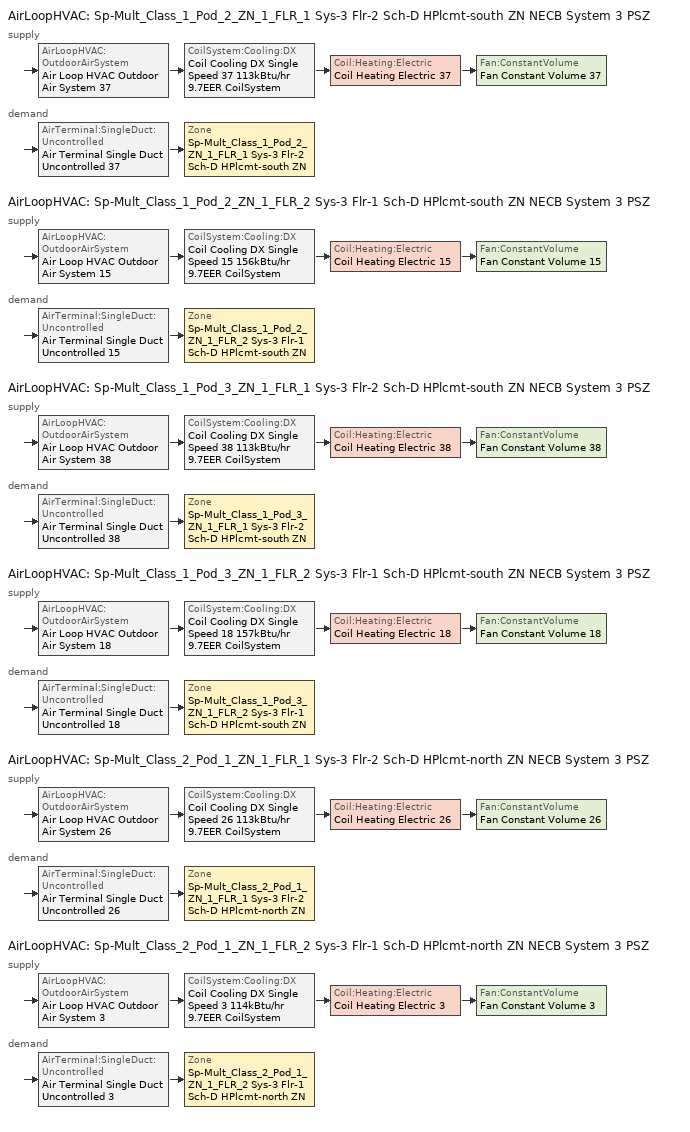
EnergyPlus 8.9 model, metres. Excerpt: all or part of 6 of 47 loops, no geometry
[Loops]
AirLoopHVAC 'Sp-Mult_Class_1_Pod_2_ZN_1_FLR_1 Sys-3 Flr-2 Sch-D HPlcmt-south ZN NECB System 3 PSZ'
 supply: AirLoopHVAC:OutdoorAirSystem 'Air Loop HVAC Outdoor Air System 37' > CoilSystem:Cooling:DX 'Coil Cooling DX Single Speed 37 113kBtu/hr 9.7EER CoilSystem' > Coil:Heating:Electric 'Coil Heating Electric 37' > Fan:ConstantVolume 'Fan Constant Volume 37'
 demand: AirTerminal:SingleDuct:Uncontrolled 'Air Terminal Single Duct Uncontrolled 37' > Zone 'Sp-Mult_Class_1_Pod_2_ZN_1_FLR_1 Sys-3 Flr-2 Sch-D HPlcmt-south ZN'
AirLoopHVAC 'Sp-Mult_Class_1_Pod_2_ZN_1_FLR_2 Sys-3 Flr-1 Sch-D HPlcmt-south ZN NECB System 3 PSZ'
 supply: AirLoopHVAC:OutdoorAirSystem 'Air Loop HVAC Outdoor Air System 15' > CoilSystem:Cooling:DX 'Coil Cooling DX Single Speed 15 156kBtu/hr 9.7EER CoilSystem' > Coil:Heating:Electric 'Coil Heating Electric 15' > Fan:ConstantVolume 'Fan Constant Volume 15'
 demand: AirTerminal:SingleDuct:Uncontrolled 'Air Terminal Single Duct Uncontrolled 15' > Zone 'Sp-Mult_Class_1_Pod_2_ZN_1_FLR_2 Sys-3 Flr-1 Sch-D HPlcmt-south ZN'
AirLoopHVAC 'Sp-Mult_Class_1_Pod_3_ZN_1_FLR_1 Sys-3 Flr-2 Sch-D HPlcmt-south ZN NECB System 3 PSZ'
 supply: AirLoopHVAC:OutdoorAirSystem 'Air Loop HVAC Outdoor Air System 38' > CoilSystem:Cooling:DX 'Coil Cooling DX Single Speed 38 113kBtu/hr 9.7EER CoilSystem' > Coil:Heating:Electric 'Coil Heating Electric 38' > Fan:ConstantVolume 'Fan Constant Volume 38'
 demand: AirTerminal:SingleDuct:Uncontrolled 'Air Terminal Single Duct Uncontrolled 38' > Zone 'Sp-Mult_Class_1_Pod_3_ZN_1_FLR_1 Sys-3 Flr-2 Sch-D HPlcmt-south ZN'
AirLoopHVAC 'Sp-Mult_Class_1_Pod_3_ZN_1_FLR_2 Sys-3 Flr-1 Sch-D HPlcmt-south ZN NECB System 3 PSZ'
 supply: AirLoopHVAC:OutdoorAirSystem 'Air Loop HVAC Outdoor Air System 18' > CoilSystem:Cooling:DX 'Coil Cooling DX Single Speed 18 157kBtu/hr 9.7EER CoilSystem' > Coil:Heating:Electric 'Coil Heating Electric 18' > Fan:ConstantVolume 'Fan Constant Volume 18'
 demand: AirTerminal:SingleDuct:Uncontrolled 'Air Terminal Single Duct Uncontrolled 18' > Zone 'Sp-Mult_Class_1_Pod_3_ZN_1_FLR_2 Sys-3 Flr-1 Sch-D HPlcmt-south ZN'
AirLoopHVAC 'Sp-Mult_Class_2_Pod_1_ZN_1_FLR_1 Sys-3 Flr-2 Sch-D HPlcmt-north ZN NECB System 3 PSZ'
 supply: AirLoopHVAC:OutdoorAirSystem 'Air Loop HVAC Outdoor Air System 26' > CoilSystem:Cooling:DX 'Coil Cooling DX Single Speed 26 113kBtu/hr 9.7EER CoilSystem' > Coil:Heating:Electric 'Coil Heating Electric 26' > Fan:ConstantVolume 'Fan Constant Volume 26'
 demand: AirTerminal:SingleDuct:Uncontrolled 'Air Terminal Single Duct Uncontrolled 26' > Zone 'Sp-Mult_Class_2_Pod_1_ZN_1_FLR_1 Sys-3 Flr-2 Sch-D HPlcmt-north ZN'
AirLoopHVAC 'Sp-Mult_Class_2_Pod_1_ZN_1_FLR_2 Sys-3 Flr-1 Sch-D HPlcmt-north ZN NECB System 3 PSZ'
 supply: AirLoopHVAC:OutdoorAirSystem 'Air Loop HVAC Outdoor Air System 3' > CoilSystem:Cooling:DX 'Coil Cooling DX Single Speed 3 114kBtu/hr 9.7EER CoilSystem' > Coil:Heating:Electric 'Coil Heating Electric 3' > Fan:ConstantVolume 'Fan Constant Volume 3'
 demand: AirTerminal:SingleDuct:Uncontrolled 'Air Terminal Single Duct Uncontrolled 3' > Zone 'Sp-Mult_Class_2_Pod_1_ZN_1_FLR_2 Sys-3 Flr-1 Sch-D HPlcmt-north ZN'
[DesignSpecification:OutdoorAir]
Space Function Classroom/lecture/training Ventilation: Outdoor Air Method=Sum; Outdoor Air Flow per Person {m3/s-person}=0; Outdoor Air Flow per Zone Floor Area {m3/s-m2}=0.00278384; Outdoor Air Flow per Zone {m3/s}=0; Outdoor Air Flow Air Changes per Hour {1/hr}=0
[DesignSpecification:ZoneAirDistribution] Zone Air Distribution Effectiveness in Cooling Mode=1; Zone Air Distribution Effectiveness in Heating Mode=1
Sp-Mult_Class_1_Pod_2_ZN_1_FLR_1 Sys-3 Flr-2 Sch-D HPlcmt-south ZN Design Spec Zone Air Dist; Sp-Mult_Class_1_Pod_2_ZN_1_FLR_2 Sys-3 Flr-1 Sch-D HPlcmt-south ZN Design Spec Zone Air Dist; Sp-Mult_Class_1_Pod_3_ZN_1_FLR_1 Sys-3 Flr-2 Sch-D HPlcmt-south ZN Design Spec Zone Air Dist; Sp-Mult_Class_1_Pod_3_ZN_1_FLR_2 Sys-3 Flr-1 Sch-D HPlcmt-south ZN Design Spec Zone Air Dist; Sp-Mult_Class_2_Pod_1_ZN_1_FLR_1 Sys-3 Flr-2 Sch-D HPlcmt-north ZN Design Spec Zone Air Dist; Sp-Mult_Class_2_Pod_1_ZN_1_FLR_2 Sys-3 Flr-1 Sch-D HPlcmt-north ZN Design Spec Zone Air Dist
[Sizing:Zone] Zone Cooling Design Supply Air Temperature Input Method=SupplyAirTemperature; Zone Cooling Design Supply Air Temperature {C}=13; Zone Cooling Design Supply Air Temperature Difference {deltaC}=11.11; Zone Heating Design Supply Air Temperature Input Method=SupplyAirTemperature; Zone Heating Design Supply Air Temperature {C}=43; Zone Heating Design Supply Air Temperature Difference {deltaC}=11.11; Zone Cooling Design Supply Air Humidity Ratio {kgWater/kgDryAir}=0.0085; Zone Heating Design Supply Air Humidity Ratio {kgWater/kgDryAir}=0.008; Design Specification Outdoor Air Object=Space Function Classroom/lecture/training Ventilation; Zone Heating Sizing Factor=1.3; Zone Cooling Sizing Factor=1.1; Cooling Design Air Flow Method=DesignDay; Cooling Design Air Flow Rate {m3/s}=0; Cooling Minimum Air Flow per Zone Floor Area {m3/s-m2}=0.000762; Cooling Minimum Air Flow {m3/s}=0; Cooling Minimum Air Flow Fraction=0; Heating Design Air Flow Method=DesignDay; Heating Design Air Flow Rate {m3/s}=0; Heating Maximum Air Flow per Zone Floor Area {m3/s-m2}=0.002032; Heating Maximum Air Flow {m3/s}=0.141576; Heating Maximum Air Flow Fraction=0.3; Account for Dedicated Outdoor Air System=No
Name | Design Specification Zone Air Distribution Object
Sp-Mult_Class_1_Pod_2_ZN_1_FLR_1 Sys-3 Flr-2 Sch-D HPlcmt-south ZN | Sp-Mult_Class_1_Pod_2_ZN_1_FLR_1 Sys-3 Flr-2 Sch-D HPlcmt-south ZN Design Spec Zone Air Dist
Sp-Mult_Class_1_Pod_2_ZN_1_FLR_2 Sys-3 Flr-1 Sch-D HPlcmt-south ZN | Sp-Mult_Class_1_Pod_2_ZN_1_FLR_2 Sys-3 Flr-1 Sch-D HPlcmt-south ZN Design Spec Zone Air Dist
Sp-Mult_Class_1_Pod_3_ZN_1_FLR_1 Sys-3 Flr-2 Sch-D HPlcmt-south ZN | Sp-Mult_Class_1_Pod_3_ZN_1_FLR_1 Sys-3 Flr-2 Sch-D HPlcmt-south ZN Design Spec Zone Air Dist
Sp-Mult_Class_1_Pod_3_ZN_1_FLR_2 Sys-3 Flr-1 Sch-D HPlcmt-south ZN | Sp-Mult_Class_1_Pod_3_ZN_1_FLR_2 Sys-3 Flr-1 Sch-D HPlcmt-south ZN Design Spec Zone Air Dist
Sp-Mult_Class_2_Pod_1_ZN_1_FLR_1 Sys-3 Flr-2 Sch-D HPlcmt-north ZN | Sp-Mult_Class_2_Pod_1_ZN_1_FLR_1 Sys-3 Flr-2 Sch-D HPlcmt-north ZN Design Spec Zone Air Dist
Sp-Mult_Class_2_Pod_1_ZN_1_FLR_2 Sys-3 Flr-1 Sch-D HPlcmt-north ZN | Sp-Mult_Class_2_Pod_1_ZN_1_FLR_2 Sys-3 Flr-1 Sch-D HPlcmt-north ZN Design Spec Zone Air Dist
[Sizing:System] Type of Load to Size On=Sensible; Design Outdoor Air Flow Rate {m3/s}=Autosize; Central Heating Maximum System Air Flow Ratio=1; Preheat Design Temperature {C}=7; Preheat Design Humidity Ratio {kgWater/kgDryAir}=0.008; Precool Design Temperature {C}=13; Precool Design Humidity Ratio {kgWater/kgDryAir}=0.008; Central Cooling Design Supply Air Temperature {C}=13; Central Heating Design Supply Air Temperature {C}=43; Type of Zone Sum to Use=NonCoincident; 100% Outdoor Air in Cooling=No; 100% Outdoor Air in Heating=No; Central Cooling Design Supply Air Humidity Ratio {kgWater/kgDryAir}=0.0085; Central Heating Design Supply Air Humidity Ratio {kgWater/kgDryAir}=0.008; Cooling Supply Air Flow Rate Method=DesignDay; Cooling Supply Air Flow Rate {m3/s}=0; Cooling Supply Air Flow Rate Per Floor Area {m3/s-m2}=0.00996765; Cooling Fraction of Autosized Cooling Supply Air Flow Rate=1; Cooling Supply Air Flow Rate Per Unit Cooling Capacity {m3/s-W}=3.94755e-05; Heating Supply Air Flow Rate Method=DesignDay; Heating Supply Air Flow Rate {m3/s}=0; Heating Supply Air Flow Rate Per Floor Area {m3/s-m2}=0.00996765; Heating Fraction of Autosized Heating Supply Air Flow Rate=1; Heating Fraction of Autosized Cooling Supply Air Flow Rate=1; Heating Supply Air Flow Rate Per Unit Heating Capacity {m3/s-W}=3.15882e-05; System Outdoor Air Method=ZoneSum; Zone Maximum Outdoor Air Fraction=1; Cooling Design Capacity Method=CoolingDesignCapacity; Cooling Design Capacity {W}=Autosize; Cooling Design Capacity Per Floor Area {W/m2}=234.7; Fraction of Autosized Cooling Design Capacity=1; Heating Design Capacity Method=HeatingDesignCapacity; Heating Design Capacity {W}=Autosize; Heating Design Capacity Per Floor Area {W/m2}=157; Fraction of Autosized Heating Design Capacity=1; Central Cooling Capacity Control Method=OnOff
Sp-Mult_Class_1_Pod_2_ZN_1_FLR_1 Sys-3 Flr-2 Sch-D HPlcmt-south ZN NECB System 3 PSZ; Sp-Mult_Class_1_Pod_2_ZN_1_FLR_2 Sys-3 Flr-1 Sch-D HPlcmt-south ZN NECB System 3 PSZ; Sp-Mult_Class_1_Pod_3_ZN_1_FLR_1 Sys-3 Flr-2 Sch-D HPlcmt-south ZN NECB System 3 PSZ; Sp-Mult_Class_1_Pod_3_ZN_1_FLR_2 Sys-3 Flr-1 Sch-D HPlcmt-south ZN NECB System 3 PSZ; Sp-Mult_Class_2_Pod_1_ZN_1_FLR_1 Sys-3 Flr-2 Sch-D HPlcmt-north ZN NECB System 3 PSZ; Sp-Mult_Class_2_Pod_1_ZN_1_FLR_2 Sys-3 Flr-1 Sch-D HPlcmt-north ZN NECB System 3 PSZ
[ZoneControl:Thermostat]
Name | Zone or ZoneList | Control Type Schedule | Control 1
Sp-Mult_Class_1_Pod_2_ZN_1_FLR_1 Sys-3 Flr-2 Sch-D HPlcmt-south ZN Thermostat | Sp-Mult_Class_1_Pod_2_ZN_1_FLR_1 Sys-3 Flr-2 Sch-D HPlcmt-south ZN | Sp-Mult_Class_1_Pod_2_ZN_1_FLR_1 Sys-3 Flr-2 Sch-D HPlcmt-south ZN Thermostat Schedule | Space Function Classroom/lecture/training Thermostat 46
Sp-Mult_Class_1_Pod_2_ZN_1_FLR_2 Sys-3 Flr-1 Sch-D HPlcmt-south ZN Thermostat | Sp-Mult_Class_1_Pod_2_ZN_1_FLR_2 Sys-3 Flr-1 Sch-D HPlcmt-south ZN | Sp-Mult_Class_1_Pod_2_ZN_1_FLR_2 Sys-3 Flr-1 Sch-D HPlcmt-south ZN Thermostat Schedule | Space Function Classroom/lecture/training Thermostat 33
Sp-Mult_Class_1_Pod_3_ZN_1_FLR_1 Sys-3 Flr-2 Sch-D HPlcmt-south ZN Thermostat | Sp-Mult_Class_1_Pod_3_ZN_1_FLR_1 Sys-3 Flr-2 Sch-D HPlcmt-south ZN | Sp-Mult_Class_1_Pod_3_ZN_1_FLR_1 Sys-3 Flr-2 Sch-D HPlcmt-south ZN Thermostat Schedule | Space Function Classroom/lecture/training Thermostat 47
Sp-Mult_Class_1_Pod_3_ZN_1_FLR_2 Sys-3 Flr-1 Sch-D HPlcmt-south ZN Thermostat | Sp-Mult_Class_1_Pod_3_ZN_1_FLR_2 Sys-3 Flr-1 Sch-D HPlcmt-south ZN | Sp-Mult_Class_1_Pod_3_ZN_1_FLR_2 Sys-3 Flr-1 Sch-D HPlcmt-south ZN Thermostat Schedule | Space Function Classroom/lecture/training Thermostat 36
Sp-Mult_Class_2_Pod_1_ZN_1_FLR_1 Sys-3 Flr-2 Sch-D HPlcmt-north ZN Thermostat | Sp-Mult_Class_2_Pod_1_ZN_1_FLR_1 Sys-3 Flr-2 Sch-D HPlcmt-north ZN | Sp-Mult_Class_2_Pod_1_ZN_1_FLR_1 Sys-3 Flr-2 Sch-D HPlcmt-north ZN Thermostat Schedule | Space Function Classroom/lecture/training Thermostat 40
Sp-Mult_Class_2_Pod_1_ZN_1_FLR_2 Sys-3 Flr-1 Sch-D HPlcmt-north ZN Thermostat | Sp-Mult_Class_2_Pod_1_ZN_1_FLR_2 Sys-3 Flr-1 Sch-D HPlcmt-north ZN | Sp-Mult_Class_2_Pod_1_ZN_1_FLR_2 Sys-3 Flr-1 Sch-D HPlcmt-north ZN Thermostat Schedule | Space Function Classroom/lecture/training Thermostat 26
[ThermostatSetpoint:DualSetpoint] Heating Setpoint Temperature Schedule=NECB-D-Thermostat Setpoint-Heating; Cooling Setpoint Temperature Schedule=NECB-D-Thermostat Setpoint-Cooling
Space Function Classroom/lecture/training Thermostat 46; Space Function Classroom/lecture/training Thermostat 33; Space Function Classroom/lecture/training Thermostat 47; Space Function Classroom/lecture/training Thermostat 36; Space Function Classroom/lecture/training Thermostat 40; Space Function Classroom/lecture/training Thermostat 26
[ZoneHVAC:Baseboard:Convective:Electric] Availability Schedule=Always On Discrete; Heating Design Capacity {W}=Autosize; Efficiency=1
Zone HVAC Baseboard Convective Electric 37; Zone HVAC Baseboard Convective Electric 15; Zone HVAC Baseboard Convective Electric 38; Zone HVAC Baseboard Convective Electric 18; Zone HVAC Baseboard Convective Electric 26; Zone HVAC Baseboard Convective Electric 3
[AirTerminal:SingleDuct:Uncontrolled] Availability Schedule=Always On Discrete; Maximum Air Flow Rate {m3/s}=AutoSize
Air Terminal Single Duct Uncontrolled 37; Air Terminal Single Duct Uncontrolled 15; Air Terminal Single Duct Uncontrolled 38; Air Terminal Single Duct Uncontrolled 18; Air Terminal Single Duct Uncontrolled 26; Air Terminal Single Duct Uncontrolled 3
[Zone equipment]
Sp-Mult_Class_1_Pod_2_ZN_1_FLR_1 Sys-3 Flr-2 Sch-D HPlcmt-south ZN: Air Terminal Single Duct Uncontrolled 37, Zone HVAC Baseboard Convective Electric 37
Sp-Mult_Class_1_Pod_2_ZN_1_FLR_2 Sys-3 Flr-1 Sch-D HPlcmt-south ZN: Air Terminal Single Duct Uncontrolled 15, Zone HVAC Baseboard Convective Electric 15
Sp-Mult_Class_1_Pod_3_ZN_1_FLR_1 Sys-3 Flr-2 Sch-D HPlcmt-south ZN: Air Terminal Single Duct Uncontrolled 38, Zone HVAC Baseboard Convective Electric 38
Sp-Mult_Class_1_Pod_3_ZN_1_FLR_2 Sys-3 Flr-1 Sch-D HPlcmt-south ZN: Air Terminal Single Duct Uncontrolled 18, Zone HVAC Baseboard Convective Electric 18
Sp-Mult_Class_2_Pod_1_ZN_1_FLR_1 Sys-3 Flr-2 Sch-D HPlcmt-north ZN: Air Terminal Single Duct Uncontrolled 26, Zone HVAC Baseboard Convective Electric 26
Sp-Mult_Class_2_Pod_1_ZN_1_FLR_2 Sys-3 Flr-1 Sch-D HPlcmt-north ZN: Air Terminal Single Duct Uncontrolled 3, Zone HVAC Baseboard Convective Electric 3
[Fan:ConstantVolume] Fan Total Efficiency=0.39975; Pressure Rise {Pa}=640; Maximum Flow Rate {m3/s}=AutoSize; Motor Efficiency=0.615; Motor In Airstream Fraction=1
Name | Availability Schedule
Fan Constant Volume 37 | Sp-Mult_Class_1_Pod_2_ZN_1_FLR_1 Sys-3 Flr-2 Sch-D HPlcmt-south ZN NECB System 3 PSZ Occ Sch
Fan Constant Volume 15 | Sp-Mult_Class_1_Pod_2_ZN_1_FLR_2 Sys-3 Flr-1 Sch-D HPlcmt-south ZN NECB System 3 PSZ Occ Sch
Fan Constant Volume 38 | Sp-Mult_Class_1_Pod_3_ZN_1_FLR_1 Sys-3 Flr-2 Sch-D HPlcmt-south ZN NECB System 3 PSZ Occ Sch
Fan Constant Volume 18 | Sp-Mult_Class_1_Pod_3_ZN_1_FLR_2 Sys-3 Flr-1 Sch-D HPlcmt-south ZN NECB System 3 PSZ Occ Sch
Fan Constant Volume 26 | Sp-Mult_Class_2_Pod_1_ZN_1_FLR_1 Sys-3 Flr-2 Sch-D HPlcmt-north ZN NECB System 3 PSZ Occ Sch
Fan Constant Volume 3 | Sp-Mult_Class_2_Pod_1_ZN_1_FLR_2 Sys-3 Flr-1 Sch-D HPlcmt-north ZN NECB System 3 PSZ Occ Sch
[Coil:Cooling:DX:SingleSpeed] Availability Schedule=Always On Discrete; Gross Rated Total Cooling Capacity {W}=Autosize; Gross Rated Sensible Heat Ratio=Autosize; Rated Air Flow Rate {m3/s}=Autosize; Rated Evaporator Fan Power Per Volume Flow Rate {W/(m3/s)}=773.3; Condenser Type=AirCooled; Evaporative Condenser Effectiveness=0; Evaporative Condenser Air Flow Rate {m3/s}=Autosize; Evaporative Condenser Pump Rated Power Consumption {W}=Autosize; Crankcase Heater Capacity {W}=0; Maximum Outdoor Dry-Bulb Temperature for Crankcase Heater Operation {C}=0; Basin Heater Capacity {W/K}=0; Basin Heater Setpoint Temperature {C}=10
Name | Gross Rated Cooling COP {W/W} | Total Cooling Capacity Function of Temperature Curve | Total Cooling Capacity Function of Flow Fraction Curve | Energy Input Ratio Function of Temperature Curve | Energy Input Ratio Function of Flow Fraction Curve | Part Load Fraction Correlation Curve
Coil Cooling DX Single Speed 37 113kBtu/hr 9.7EER | 3.36416 | DXCOOL-NECB2011-REF-CAPFT 30 | DXCOOL-NECB2011-REF-CAPFFLOW 30 | DXCOOL-NECB2011-REF-COOLEIRFT 30 | DXCOOL-NECB2011-REF-COOLEIRFFLOW 30 | DXCOOL-NECB2011-REF-COOLPLFFPLR 30
Coil Cooling DX Single Speed 15 156kBtu/hr 9.7EER | 3.39742 | DXCOOL-NECB2011-REF-CAPFT 6 | DXCOOL-NECB2011-REF-CAPFFLOW 6 | DXCOOL-NECB2011-REF-COOLEIRFT 6 | DXCOOL-NECB2011-REF-COOLEIRFFLOW 6 | DXCOOL-NECB2011-REF-COOLPLFFPLR 6
Coil Cooling DX Single Speed 38 113kBtu/hr 9.7EER | 3.36416 | DXCOOL-NECB2011-REF-CAPFT 31 | DXCOOL-NECB2011-REF-CAPFFLOW 31 | DXCOOL-NECB2011-REF-COOLEIRFT 31 | DXCOOL-NECB2011-REF-COOLEIRFFLOW 31 | DXCOOL-NECB2011-REF-COOLPLFFPLR 31
Coil Cooling DX Single Speed 18 157kBtu/hr 9.7EER | 3.39775 | DXCOOL-NECB2011-REF-CAPFT 9 | DXCOOL-NECB2011-REF-CAPFFLOW 9 | DXCOOL-NECB2011-REF-COOLEIRFT 9 | DXCOOL-NECB2011-REF-COOLEIRFFLOW 9 | DXCOOL-NECB2011-REF-COOLPLFFPLR 9
Coil Cooling DX Single Speed 26 113kBtu/hr 9.7EER | 3.36416 | DXCOOL-NECB2011-REF-CAPFT 18 | DXCOOL-NECB2011-REF-CAPFFLOW 18 | DXCOOL-NECB2011-REF-COOLEIRFT 18 | DXCOOL-NECB2011-REF-COOLEIRFFLOW 18 | DXCOOL-NECB2011-REF-COOLPLFFPLR 18
Coil Cooling DX Single Speed 3 114kBtu/hr 9.7EER | 3.36554 | DXCOOL-NECB2011-REF-CAPFT 22 | DXCOOL-NECB2011-REF-CAPFFLOW 22 | DXCOOL-NECB2011-REF-COOLEIRFT 22 | DXCOOL-NECB2011-REF-COOLEIRFFLOW 22 | DXCOOL-NECB2011-REF-COOLPLFFPLR 22
[Coil:Heating:Electric] Availability Schedule=Always On Discrete; Efficiency=1; Nominal Capacity {W}=Autosize
Coil Heating Electric 37; Coil Heating Electric 15; Coil Heating Electric 38; Coil Heating Electric 18; Coil Heating Electric 26; Coil Heating Electric 3
[CoilSystem:Cooling:DX] Availability Schedule=Always On Discrete
Name | Cooling Coil
Coil Cooling DX Single Speed 37 113kBtu/hr 9.7EER CoilSystem | Coil Cooling DX Single Speed 37 113kBtu/hr 9.7EER
Coil Cooling DX Single Speed 15 156kBtu/hr 9.7EER CoilSystem | Coil Cooling DX Single Speed 15 156kBtu/hr 9.7EER
Coil Cooling DX Single Speed 38 113kBtu/hr 9.7EER CoilSystem | Coil Cooling DX Single Speed 38 113kBtu/hr 9.7EER
Coil Cooling DX Single Speed 18 157kBtu/hr 9.7EER CoilSystem | Coil Cooling DX Single Speed 18 157kBtu/hr 9.7EER
Coil Cooling DX Single Speed 26 113kBtu/hr 9.7EER CoilSystem | Coil Cooling DX Single Speed 26 113kBtu/hr 9.7EER
Coil Cooling DX Single Speed 3 114kBtu/hr 9.7EER CoilSystem | Coil Cooling DX Single Speed 3 114kBtu/hr 9.7EER
[Controller:OutdoorAir] Minimum Outdoor Air Flow Rate {m3/s}=0; Maximum Outdoor Air Flow Rate {m3/s}=Autosize; Economizer Control Type=DifferentialEnthalpy; Economizer Control Action Type=ModulateFlow; Lockout Type=NoLockout; Minimum Limit Type=FixedMinimum; High Humidity Control=No; Control High Indoor Humidity Based on Outdoor Humidity Ratio=Yes; Heat Recovery Bypass Control Type=BypassWhenWithinEconomizerLimits
Name | Minimum Outdoor Air Schedule | Mechanical Ventilation Controller
Controller Outdoor Air 37 | Sp-Mult_Class_1_Pod_2_ZN_1_FLR_1 Sys-3 Flr-2 Sch-D HPlcmt-south ZN NECB System 3 PSZ Occ Sch | Controller Mechanical Ventilation 37
Controller Outdoor Air 15 | Sp-Mult_Class_1_Pod_2_ZN_1_FLR_2 Sys-3 Flr-1 Sch-D HPlcmt-south ZN NECB System 3 PSZ Occ Sch | Controller Mechanical Ventilation 15
Controller Outdoor Air 38 | Sp-Mult_Class_1_Pod_3_ZN_1_FLR_1 Sys-3 Flr-2 Sch-D HPlcmt-south ZN NECB System 3 PSZ Occ Sch | Controller Mechanical Ventilation 38
Controller Outdoor Air 18 | Sp-Mult_Class_1_Pod_3_ZN_1_FLR_2 Sys-3 Flr-1 Sch-D HPlcmt-south ZN NECB System 3 PSZ Occ Sch | Controller Mechanical Ventilation 18
Controller Outdoor Air 26 | Sp-Mult_Class_2_Pod_1_ZN_1_FLR_1 Sys-3 Flr-2 Sch-D HPlcmt-north ZN NECB System 3 PSZ Occ Sch | Controller Mechanical Ventilation 26
Controller Outdoor Air 3 | Sp-Mult_Class_2_Pod_1_ZN_1_FLR_2 Sys-3 Flr-1 Sch-D HPlcmt-north ZN NECB System 3 PSZ Occ Sch | Controller Mechanical Ventilation 3
[Controller:MechanicalVentilation] Demand Controlled Ventilation=No; System Outdoor Air Method=ZoneSum; Design Specification Outdoor Air Object Name 1=Space Function Classroom/lecture/training Ventilation
Name | Availability Schedule | Zone 1 | Design Specification Zone Air Distribution Object Name 1
Controller Mechanical Ventilation 37 | Sp-Mult_Class_1_Pod_2_ZN_1_FLR_1 Sys-3 Flr-2 Sch-D HPlcmt-south ZN NECB System 3 PSZ Occ Sch | Sp-Mult_Class_1_Pod_2_ZN_1_FLR_1 Sys-3 Flr-2 Sch-D HPlcmt-south ZN | Sp-Mult_Class_1_Pod_2_ZN_1_FLR_1 Sys-3 Flr-2 Sch-D HPlcmt-south ZN Design Spec Zone Air Dist
Controller Mechanical Ventilation 15 | Sp-Mult_Class_1_Pod_2_ZN_1_FLR_2 Sys-3 Flr-1 Sch-D HPlcmt-south ZN NECB System 3 PSZ Occ Sch | Sp-Mult_Class_1_Pod_2_ZN_1_FLR_2 Sys-3 Flr-1 Sch-D HPlcmt-south ZN | Sp-Mult_Class_1_Pod_2_ZN_1_FLR_2 Sys-3 Flr-1 Sch-D HPlcmt-south ZN Design Spec Zone Air Dist
Controller Mechanical Ventilation 38 | Sp-Mult_Class_1_Pod_3_ZN_1_FLR_1 Sys-3 Flr-2 Sch-D HPlcmt-south ZN NECB System 3 PSZ Occ Sch | Sp-Mult_Class_1_Pod_3_ZN_1_FLR_1 Sys-3 Flr-2 Sch-D HPlcmt-south ZN | Sp-Mult_Class_1_Pod_3_ZN_1_FLR_1 Sys-3 Flr-2 Sch-D HPlcmt-south ZN Design Spec Zone Air Dist
Controller Mechanical Ventilation 18 | Sp-Mult_Class_1_Pod_3_ZN_1_FLR_2 Sys-3 Flr-1 Sch-D HPlcmt-south ZN NECB System 3 PSZ Occ Sch | Sp-Mult_Class_1_Pod_3_ZN_1_FLR_2 Sys-3 Flr-1 Sch-D HPlcmt-south ZN | Sp-Mult_Class_1_Pod_3_ZN_1_FLR_2 Sys-3 Flr-1 Sch-D HPlcmt-south ZN Design Spec Zone Air Dist
Controller Mechanical Ventilation 26 | Sp-Mult_Class_2_Pod_1_ZN_1_FLR_1 Sys-3 Flr-2 Sch-D HPlcmt-north ZN NECB System 3 PSZ Occ Sch | Sp-Mult_Class_2_Pod_1_ZN_1_FLR_1 Sys-3 Flr-2 Sch-D HPlcmt-north ZN | Sp-Mult_Class_2_Pod_1_ZN_1_FLR_1 Sys-3 Flr-2 Sch-D HPlcmt-north ZN Design Spec Zone Air Dist
Controller Mechanical Ventilation 3 | Sp-Mult_Class_2_Pod_1_ZN_1_FLR_2 Sys-3 Flr-1 Sch-D HPlcmt-north ZN NECB System 3 PSZ Occ Sch | Sp-Mult_Class_2_Pod_1_ZN_1_FLR_2 Sys-3 Flr-1 Sch-D HPlcmt-north ZN | Sp-Mult_Class_2_Pod_1_ZN_1_FLR_2 Sys-3 Flr-1 Sch-D HPlcmt-north ZN Design Spec Zone Air Dist
[AirLoopHVAC] Design Supply Air Flow Rate {m3/s}=AutoSize
Sp-Mult_Class_1_Pod_2_ZN_1_FLR_1 Sys-3 Flr-2 Sch-D HPlcmt-south ZN NECB System 3 PSZ; Sp-Mult_Class_1_Pod_2_ZN_1_FLR_2 Sys-3 Flr-1 Sch-D HPlcmt-south ZN NECB System 3 PSZ; Sp-Mult_Class_1_Pod_3_ZN_1_FLR_1 Sys-3 Flr-2 Sch-D HPlcmt-south ZN NECB System 3 PSZ; Sp-Mult_Class_1_Pod_3_ZN_1_FLR_2 Sys-3 Flr-1 Sch-D HPlcmt-south ZN NECB System 3 PSZ; Sp-Mult_Class_2_Pod_1_ZN_1_FLR_1 Sys-3 Flr-2 Sch-D HPlcmt-north ZN NECB System 3 PSZ; Sp-Mult_Class_2_Pod_1_ZN_1_FLR_2 Sys-3 Flr-1 Sch-D HPlcmt-north ZN NECB System 3 PSZ
[SetpointManager:SingleZone:Reheat] Control Variable=Temperature; Minimum Supply Air Temperature {C}=13; Maximum Supply Air Temperature {C}=43
Name | Control Zone
Setpoint Manager Single Zone Reheat 37 | Sp-Mult_Class_1_Pod_2_ZN_1_FLR_1 Sys-3 Flr-2 Sch-D HPlcmt-south ZN
Setpoint Manager Single Zone Reheat 15 | Sp-Mult_Class_1_Pod_2_ZN_1_FLR_2 Sys-3 Flr-1 Sch-D HPlcmt-south ZN
Setpoint Manager Single Zone Reheat 38 | Sp-Mult_Class_1_Pod_3_ZN_1_FLR_1 Sys-3 Flr-2 Sch-D HPlcmt-south ZN
Setpoint Manager Single Zone Reheat 18 | Sp-Mult_Class_1_Pod_3_ZN_1_FLR_2 Sys-3 Flr-1 Sch-D HPlcmt-south ZN
Setpoint Manager Single Zone Reheat 26 | Sp-Mult_Class_2_Pod_1_ZN_1_FLR_1 Sys-3 Flr-2 Sch-D HPlcmt-north ZN
Setpoint Manager Single Zone Reheat 3 | Sp-Mult_Class_2_Pod_1_ZN_1_FLR_2 Sys-3 Flr-1 Sch-D HPlcmt-north ZN
[SetpointManager:MixedAir] Control Variable=Temperature
Node 452 OS Default SPM; Node 451 OS Default SPM; Node 450 OS Default SPM; Node 210 OS Default SPM; Node 209 OS Default SPM; Node 208 OS Default SPM; Node 463 OS Default SPM; Node 462 OS Default SPM; Node 461 OS Default SPM; Node 243 OS Default SPM; Node 242 OS Default SPM; Node 241 OS Default SPM; Node 331 OS Default SPM; Node 330 OS Default SPM; Node 329 OS Default SPM; Node 78 OS Default SPM; Node 77 OS Default SPM; Node 76 OS Default SPM
[Schedule:Day:Interval]
NECB-D-Thermostat Setpoint-Heating Sun|Hol Day; NECB-D-Thermostat Setpoint-Heating Sat Day: No, 24:00, 18
NECB-D-Thermostat Setpoint-Heating Default|Wkdy Day; NECB-D-Thermostat Setpoint-Heating Default: No, 07:00, 18, 08:00, 20, 23:00, 22, 24:00, 18
NECB-D-Thermostat Setpoint-Cooling Sun|Hol Day; NECB-D-Thermostat Setpoint-Cooling Sat Day: No, 24:00, 35
NECB-D-Thermostat Setpoint-Cooling Default|Wkdy Day; NECB-D-Thermostat Setpoint-Cooling Default: No, 07:00, 35, 23:00, 24, 24:00, 35
Sp-Mult_Class_1_Pod_2_ZN_1_FLR_1 Sys-3 Flr-2 Sch-D HPlcmt-south ZN NECB System 3 PSZ Occ Sch Sunday; Sp-Mult_Class_1_Pod_2_ZN_1_FLR_1 Sys-3 Flr-2 Sch-D HPlcmt-south ZN NECB System 3 PSZ Occ Sch Saturday; Sp-Mult_Class_1_Pod_2_ZN_1_FLR_2 Sys-3 Flr-1 Sch-D HPlcmt-south ZN NECB System 3 PSZ Occ Sch Sunday; Sp-Mult_Class_1_Pod_2_ZN_1_FLR_2 Sys-3 Flr-1 Sch-D HPlcmt-south ZN NECB System 3 PSZ Occ Sch Saturday; Sp-Mult_Class_1_Pod_3_ZN_1_FLR_1 Sys-3 Flr-2 Sch-D HPlcmt-south ZN NECB System 3 PSZ Occ Sch Sunday; Sp-Mult_Class_1_Pod_3_ZN_1_FLR_1 Sys-3 Flr-2 Sch-D HPlcmt-south ZN NECB System 3 PSZ Occ Sch Saturday; Sp-Mult_Class_1_Pod_3_ZN_1_FLR_2 Sys-3 Flr-1 Sch-D HPlcmt-south ZN NECB System 3 PSZ Occ Sch Sunday; Sp-Mult_Class_1_Pod_3_ZN_1_FLR_2 Sys-3 Flr-1 Sch-D HPlcmt-south ZN NECB System 3 PSZ Occ Sch Saturday; Sp-Mult_Class_2_Pod_1_ZN_1_FLR_1 Sys-3 Flr-2 Sch-D HPlcmt-north ZN NECB System 3 PSZ Occ Sch Sunday; Sp-Mult_Class_2_Pod_1_ZN_1_FLR_1 Sys-3 Flr-2 Sch-D HPlcmt-north ZN NECB System 3 PSZ Occ Sch Saturday; Sp-Mult_Class_2_Pod_1_ZN_1_FLR_2 Sys-3 Flr-1 Sch-D HPlcmt-north ZN NECB System 3 PSZ Occ Sch Sunday; Sp-Mult_Class_2_Pod_1_ZN_1_FLR_2 Sys-3 Flr-1 Sch-D HPlcmt-north ZN NECB System 3 PSZ Occ Sch Saturday: No, 24:00, 0
Sp-Mult_Class_1_Pod_2_ZN_1_FLR_1 Sys-3 Flr-2 Sch-D HPlcmt-south ZN NECB System 3 PSZ Occ Sch Monday; Sp-Mult_Class_1_Pod_2_ZN_1_FLR_1 Sys-3 Flr-2 Sch-D HPlcmt-south ZN NECB System 3 PSZ Occ Sch Tuesday; Sp-Mult_Class_1_Pod_2_ZN_1_FLR_1 Sys-3 Flr-2 Sch-D HPlcmt-south ZN NECB System 3 PSZ Occ Sch Wednesday; Sp-Mult_Class_1_Pod_2_ZN_1_FLR_1 Sys-3 Flr-2 Sch-D HPlcmt-south ZN NECB System 3 PSZ Occ Sch Thursday; Sp-Mult_Class_1_Pod_2_ZN_1_FLR_1 Sys-3 Flr-2 Sch-D HPlcmt-south ZN NECB System 3 PSZ Occ Sch Friday; Sp-Mult_Class_1_Pod_2_ZN_1_FLR_2 Sys-3 Flr-1 Sch-D HPlcmt-south ZN NECB System 3 PSZ Occ Sch Monday; Sp-Mult_Class_1_Pod_2_ZN_1_FLR_2 Sys-3 Flr-1 Sch-D HPlcmt-south ZN NECB System 3 PSZ Occ Sch Tuesday; Sp-Mult_Class_1_Pod_2_ZN_1_FLR_2 Sys-3 Flr-1 Sch-D HPlcmt-south ZN NECB System 3 PSZ Occ Sch Wednesday; Sp-Mult_Class_1_Pod_2_ZN_1_FLR_2 Sys-3 Flr-1 Sch-D HPlcmt-south ZN NECB System 3 PSZ Occ Sch Thursday; Sp-Mult_Class_1_Pod_2_ZN_1_FLR_2 Sys-3 Flr-1 Sch-D HPlcmt-south ZN NECB System 3 PSZ Occ Sch Friday; Sp-Mult_Class_1_Pod_3_ZN_1_FLR_1 Sys-3 Flr-2 Sch-D HPlcmt-south ZN NECB System 3 PSZ Occ Sch Monday; Sp-Mult_Class_1_Pod_3_ZN_1_FLR_1 Sys-3 Flr-2 Sch-D HPlcmt-south ZN NECB System 3 PSZ Occ Sch Tuesday; Sp-Mult_Class_1_Pod_3_ZN_1_FLR_1 Sys-3 Flr-2 Sch-D HPlcmt-south ZN NECB System 3 PSZ Occ Sch Wednesday; Sp-Mult_Class_1_Pod_3_ZN_1_FLR_1 Sys-3 Flr-2 Sch-D HPlcmt-south ZN NECB System 3 PSZ Occ Sch Thursday; Sp-Mult_Class_1_Pod_3_ZN_1_FLR_1 Sys-3 Flr-2 Sch-D HPlcmt-south ZN NECB System 3 PSZ Occ Sch Friday; Sp-Mult_Class_1_Pod_3_ZN_1_FLR_2 Sys-3 Flr-1 Sch-D HPlcmt-south ZN NECB System 3 PSZ Occ Sch Monday; Sp-Mult_Class_1_Pod_3_ZN_1_FLR_2 Sys-3 Flr-1 Sch-D HPlcmt-south ZN NECB System 3 PSZ Occ Sch Tuesday; Sp-Mult_Class_1_Pod_3_ZN_1_FLR_2 Sys-3 Flr-1 Sch-D HPlcmt-south ZN NECB System 3 PSZ Occ Sch Wednesday; Sp-Mult_Class_1_Pod_3_ZN_1_FLR_2 Sys-3 Flr-1 Sch-D HPlcmt-south ZN NECB System 3 PSZ Occ Sch Thursday; Sp-Mult_Class_1_Pod_3_ZN_1_FLR_2 Sys-3 Flr-1 Sch-D HPlcmt-south ZN NECB System 3 PSZ Occ Sch Friday; Sp-Mult_Class_2_Pod_1_ZN_1_FLR_1 Sys-3 Flr-2 Sch-D HPlcmt-north ZN NECB System 3 PSZ Occ Sch Monday; Sp-Mult_Class_2_Pod_1_ZN_1_FLR_1 Sys-3 Flr-2 Sch-D HPlcmt-north ZN NECB System 3 PSZ Occ Sch Tuesday; Sp-Mult_Class_2_Pod_1_ZN_1_FLR_1 Sys-3 Flr-2 Sch-D HPlcmt-north ZN NECB System 3 PSZ Occ Sch Wednesday; Sp-Mult_Class_2_Pod_1_ZN_1_FLR_1 Sys-3 Flr-2 Sch-D HPlcmt-north ZN NECB System 3 PSZ Occ Sch Thursday; Sp-Mult_Class_2_Pod_1_ZN_1_FLR_1 Sys-3 Flr-2 Sch-D HPlcmt-north ZN NECB System 3 PSZ Occ Sch Friday; Sp-Mult_Class_2_Pod_1_ZN_1_FLR_2 Sys-3 Flr-1 Sch-D HPlcmt-north ZN NECB System 3 PSZ Occ Sch Monday; Sp-Mult_Class_2_Pod_1_ZN_1_FLR_2 Sys-3 Flr-1 Sch-D HPlcmt-north ZN NECB System 3 PSZ Occ Sch Tuesday; Sp-Mult_Class_2_Pod_1_ZN_1_FLR_2 Sys-3 Flr-1 Sch-D HPlcmt-north ZN NECB System 3 PSZ Occ Sch Wednesday; Sp-Mult_Class_2_Pod_1_ZN_1_FLR_2 Sys-3 Flr-1 Sch-D HPlcmt-north ZN NECB System 3 PSZ Occ Sch Thursday; Sp-Mult_Class_2_Pod_1_ZN_1_FLR_2 Sys-3 Flr-1 Sch-D HPlcmt-north ZN NECB System 3 PSZ Occ Sch Friday: No, 09:00, 0, 18:00, 1, 19:00, 0, 22:00, 1, 24:00, 0
Sp-Mult_Class_1_Pod_2_ZN_1_FLR_1 Sys-3 Flr-2 Sch-D HPlcmt-south ZN NECB System 3 PSZ Occ Sch Default; Sp-Mult_Class_1_Pod_2_ZN_1_FLR_1 Sys-3 Flr-2 Sch-D HPlcmt-south ZN NECB System 3 PSZ Occ Sch Summer Design Day; Sp-Mult_Class_1_Pod_2_ZN_1_FLR_1 Sys-3 Flr-2 Sch-D HPlcmt-south ZN NECB System 3 PSZ Occ Sch Winter Design Day; Sp-Mult_Class_1_Pod_2_ZN_1_FLR_2 Sys-3 Flr-1 Sch-D HPlcmt-south ZN NECB System 3 PSZ Occ Sch Default; Sp-Mult_Class_1_Pod_2_ZN_1_FLR_2 Sys-3 Flr-1 Sch-D HPlcmt-south ZN NECB System 3 PSZ Occ Sch Summer Design Day; Sp-Mult_Class_1_Pod_2_ZN_1_FLR_2 Sys-3 Flr-1 Sch-D HPlcmt-south ZN NECB System 3 PSZ Occ Sch Winter Design Day; Sp-Mult_Class_1_Pod_3_ZN_1_FLR_1 Sys-3 Flr-2 Sch-D HPlcmt-south ZN NECB System 3 PSZ Occ Sch Default; Sp-Mult_Class_1_Pod_3_ZN_1_FLR_1 Sys-3 Flr-2 Sch-D HPlcmt-south ZN NECB System 3 PSZ Occ Sch Summer Design Day; Sp-Mult_Class_1_Pod_3_ZN_1_FLR_1 Sys-3 Flr-2 Sch-D HPlcmt-south ZN NECB System 3 PSZ Occ Sch Winter Design Day; Sp-Mult_Class_1_Pod_3_ZN_1_FLR_2 Sys-3 Flr-1 Sch-D HPlcmt-south ZN NECB System 3 PSZ Occ Sch Default; Sp-Mult_Class_1_Pod_3_ZN_1_FLR_2 Sys-3 Flr-1 Sch-D HPlcmt-south ZN NECB System 3 PSZ Occ Sch Summer Design Day; Sp-Mult_Class_1_Pod_3_ZN_1_FLR_2 Sys-3 Flr-1 Sch-D HPlcmt-south ZN NECB System 3 PSZ Occ Sch Winter Design Day; Sp-Mult_Class_2_Pod_1_ZN_1_FLR_1 Sys-3 Flr-2 Sch-D HPlcmt-north ZN NECB System 3 PSZ Occ Sch Default; Sp-Mult_Class_2_Pod_1_ZN_1_FLR_1 Sys-3 Flr-2 Sch-D HPlcmt-north ZN NECB System 3 PSZ Occ Sch Summer Design Day; Sp-Mult_Class_2_Pod_1_ZN_1_FLR_1 Sys-3 Flr-2 Sch-D HPlcmt-north ZN NECB System 3 PSZ Occ Sch Winter Design Day; Sp-Mult_Class_2_Pod_1_ZN_1_FLR_2 Sys-3 Flr-1 Sch-D HPlcmt-north ZN NECB System 3 PSZ Occ Sch Default; Sp-Mult_Class_2_Pod_1_ZN_1_FLR_2 Sys-3 Flr-1 Sch-D HPlcmt-north ZN NECB System 3 PSZ Occ Sch Summer Design Day; Sp-Mult_Class_2_Pod_1_ZN_1_FLR_2 Sys-3 Flr-1 Sch-D HPlcmt-north ZN NECB System 3 PSZ Occ Sch Winter Design Day: No, 24:00, 1
[Schedule:Week:Daily]
Schedule:Week:Daily {8bacfa37-5d19-436a-b12c-3f792ff0f722}: NECB-D-Thermostat Setpoint-Heating Sun|Hol Day, NECB-D-Thermostat Setpoint-Heating Default|Wkdy Day, NECB-D-Thermostat Setpoint-Heating Default|Wkdy Day, NECB-D-Thermostat Setpoint-Heating Default|Wkdy Day, NECB-D-Thermostat Setpoint-Heating Default|Wkdy Day, NECB-D-Thermostat Setpoint-Heating Default|Wkdy Day, NECB-D-Thermostat Setpoint-Heating Sat Day, NECB-D-Thermostat Setpoint-Heating Default, NECB-D-Thermostat Setpoint-Heating Default, NECB-D-Thermostat Setpoint-Heating Default, NECB-D-Thermostat Setpoint-Heating Default, NECB-D-Thermostat Setpoint-Heating Default
Schedule:Week:Daily {4e648859-5252-470b-9816-32763ebd319d}: NECB-D-Thermostat Setpoint-Cooling Sun|Hol Day, NECB-D-Thermostat Setpoint-Cooling Default|Wkdy Day, NECB-D-Thermostat Setpoint-Cooling Default|Wkdy Day, NECB-D-Thermostat Setpoint-Cooling Default|Wkdy Day, NECB-D-Thermostat Setpoint-Cooling Default|Wkdy Day, NECB-D-Thermostat Setpoint-Cooling Default|Wkdy Day, NECB-D-Thermostat Setpoint-Cooling Sat Day, NECB-D-Thermostat Setpoint-Cooling Default, NECB-D-Thermostat Setpoint-Cooling Default, NECB-D-Thermostat Setpoint-Cooling Default, NECB-D-Thermostat Setpoint-Cooling Default, NECB-D-Thermostat Setpoint-Cooling Default
Schedule:Week:Daily {61c77bb6-4041-4f18-af2f-a104e2b7b022}: Sp-Mult_Class_1_Pod_2_ZN_1_FLR_1 Sys-3 Flr-2 Sch-D HPlcmt-south ZN NECB System 3 PSZ Occ Sch Sunday, Sp-Mult_Class_1_Pod_2_ZN_1_FLR_1 Sys-3 Flr-2 Sch-D HPlcmt-south ZN NECB System 3 PSZ Occ Sch Monday, Sp-Mult_Class_1_Pod_2_ZN_1_FLR_1 Sys-3 Flr-2 Sch-D HPlcmt-south ZN NECB System 3 PSZ Occ Sch Tuesday, Sp-Mult_Class_1_Pod_2_ZN_1_FLR_1 Sys-3 Flr-2 Sch-D HPlcmt-south ZN NECB System 3 PSZ Occ Sch Wednesday, Sp-Mult_Class_1_Pod_2_ZN_1_FLR_1 Sys-3 Flr-2 Sch-D HPlcmt-south ZN NECB System 3 PSZ Occ Sch Thursday, Sp-Mult_Class_1_Pod_2_ZN_1_FLR_1 Sys-3 Flr-2 Sch-D HPlcmt-south ZN NECB System 3 PSZ Occ Sch Friday, Sp-Mult_Class_1_Pod_2_ZN_1_FLR_1 Sys-3 Flr-2 Sch-D HPlcmt-south ZN NECB System 3 PSZ Occ Sch Saturday, Sp-Mult_Class_1_Pod_2_ZN_1_FLR_1 Sys-3 Flr-2 Sch-D HPlcmt-south ZN NECB System 3 PSZ Occ Sch Default, Sp-Mult_Class_1_Pod_2_ZN_1_FLR_1 Sys-3 Flr-2 Sch-D HPlcmt-south ZN NECB System 3 PSZ Occ Sch Summer Design Day, Sp-Mult_Class_1_Pod_2_ZN_1_FLR_1 Sys-3 Flr-2 Sch-D HPlcmt-south ZN NECB System 3 PSZ Occ Sch Winter Design Day, Sp-Mult_Class_1_Pod_2_ZN_1_FLR_1 Sys-3 Flr-2 Sch-D HPlcmt-south ZN NECB System 3 PSZ Occ Sch Default, Sp-Mult_Class_1_Pod_2_ZN_1_FLR_1 Sys-3 Flr-2 Sch-D HPlcmt-south ZN NECB System 3 PSZ Occ Sch Default
Schedule:Week:Daily {7e79aedc-d395-4f95-a005-fc457eda7cfb}: Sp-Mult_Class_1_Pod_2_ZN_1_FLR_2 Sys-3 Flr-1 Sch-D HPlcmt-south ZN NECB System 3 PSZ Occ Sch Sunday, Sp-Mult_Class_1_Pod_2_ZN_1_FLR_2 Sys-3 Flr-1 Sch-D HPlcmt-south ZN NECB System 3 PSZ Occ Sch Monday, Sp-Mult_Class_1_Pod_2_ZN_1_FLR_2 Sys-3 Flr-1 Sch-D HPlcmt-south ZN NECB System 3 PSZ Occ Sch Tuesday, Sp-Mult_Class_1_Pod_2_ZN_1_FLR_2 Sys-3 Flr-1 Sch-D HPlcmt-south ZN NECB System 3 PSZ Occ Sch Wednesday, Sp-Mult_Class_1_Pod_2_ZN_1_FLR_2 Sys-3 Flr-1 Sch-D HPlcmt-south ZN NECB System 3 PSZ Occ Sch Thursday, Sp-Mult_Class_1_Pod_2_ZN_1_FLR_2 Sys-3 Flr-1 Sch-D HPlcmt-south ZN NECB System 3 PSZ Occ Sch Friday, Sp-Mult_Class_1_Pod_2_ZN_1_FLR_2 Sys-3 Flr-1 Sch-D HPlcmt-south ZN NECB System 3 PSZ Occ Sch Saturday, Sp-Mult_Class_1_Pod_2_ZN_1_FLR_2 Sys-3 Flr-1 Sch-D HPlcmt-south ZN NECB System 3 PSZ Occ Sch Default, Sp-Mult_Class_1_Pod_2_ZN_1_FLR_2 Sys-3 Flr-1 Sch-D HPlcmt-south ZN NECB System 3 PSZ Occ Sch Summer Design Day, Sp-Mult_Class_1_Pod_2_ZN_1_FLR_2 Sys-3 Flr-1 Sch-D HPlcmt-south ZN NECB System 3 PSZ Occ Sch Winter Design Day, Sp-Mult_Class_1_Pod_2_ZN_1_FLR_2 Sys-3 Flr-1 Sch-D HPlcmt-south ZN NECB System 3 PSZ Occ Sch Default, Sp-Mult_Class_1_Pod_2_ZN_1_FLR_2 Sys-3 Flr-1 Sch-D HPlcmt-south ZN NECB System 3 PSZ Occ Sch Default
Schedule:Week:Daily {0bd43a5d-89c1-4bcb-8789-47d611975e87}: Sp-Mult_Class_1_Pod_3_ZN_1_FLR_1 Sys-3 Flr-2 Sch-D HPlcmt-south ZN NECB System 3 PSZ Occ Sch Sunday, Sp-Mult_Class_1_Pod_3_ZN_1_FLR_1 Sys-3 Flr-2 Sch-D HPlcmt-south ZN NECB System 3 PSZ Occ Sch Monday, Sp-Mult_Class_1_Pod_3_ZN_1_FLR_1 Sys-3 Flr-2 Sch-D HPlcmt-south ZN NECB System 3 PSZ Occ Sch Tuesday, Sp-Mult_Class_1_Pod_3_ZN_1_FLR_1 Sys-3 Flr-2 Sch-D HPlcmt-south ZN NECB System 3 PSZ Occ Sch Wednesday, Sp-Mult_Class_1_Pod_3_ZN_1_FLR_1 Sys-3 Flr-2 Sch-D HPlcmt-south ZN NECB System 3 PSZ Occ Sch Thursday, Sp-Mult_Class_1_Pod_3_ZN_1_FLR_1 Sys-3 Flr-2 Sch-D HPlcmt-south ZN NECB System 3 PSZ Occ Sch Friday, Sp-Mult_Class_1_Pod_3_ZN_1_FLR_1 Sys-3 Flr-2 Sch-D HPlcmt-south ZN NECB System 3 PSZ Occ Sch Saturday, Sp-Mult_Class_1_Pod_3_ZN_1_FLR_1 Sys-3 Flr-2 Sch-D HPlcmt-south ZN NECB System 3 PSZ Occ Sch Default, Sp-Mult_Class_1_Pod_3_ZN_1_FLR_1 Sys-3 Flr-2 Sch-D HPlcmt-south ZN NECB System 3 PSZ Occ Sch Summer Design Day, Sp-Mult_Class_1_Pod_3_ZN_1_FLR_1 Sys-3 Flr-2 Sch-D HPlcmt-south ZN NECB System 3 PSZ Occ Sch Winter Design Day, Sp-Mult_Class_1_Pod_3_ZN_1_FLR_1 Sys-3 Flr-2 Sch-D HPlcmt-south ZN NECB System 3 PSZ Occ Sch Default, Sp-Mult_Class_1_Pod_3_ZN_1_FLR_1 Sys-3 Flr-2 Sch-D HPlcmt-south ZN NECB System 3 PSZ Occ Sch Default
Schedule:Week:Daily {12e7ae7b-a1fb-454b-8280-10793aa4f5e3}: Sp-Mult_Class_1_Pod_3_ZN_1_FLR_2 Sys-3 Flr-1 Sch-D HPlcmt-south ZN NECB System 3 PSZ Occ Sch Sunday, Sp-Mult_Class_1_Pod_3_ZN_1_FLR_2 Sys-3 Flr-1 Sch-D HPlcmt-south ZN NECB System 3 PSZ Occ Sch Monday, Sp-Mult_Class_1_Pod_3_ZN_1_FLR_2 Sys-3 Flr-1 Sch-D HPlcmt-south ZN NECB System 3 PSZ Occ Sch Tuesday, Sp-Mult_Class_1_Pod_3_ZN_1_FLR_2 Sys-3 Flr-1 Sch-D HPlcmt-south ZN NECB System 3 PSZ Occ Sch Wednesday, Sp-Mult_Class_1_Pod_3_ZN_1_FLR_2 Sys-3 Flr-1 Sch-D HPlcmt-south ZN NECB System 3 PSZ Occ Sch Thursday, Sp-Mult_Class_1_Pod_3_ZN_1_FLR_2 Sys-3 Flr-1 Sch-D HPlcmt-south ZN NECB System 3 PSZ Occ Sch Friday, Sp-Mult_Class_1_Pod_3_ZN_1_FLR_2 Sys-3 Flr-1 Sch-D HPlcmt-south ZN NECB System 3 PSZ Occ Sch Saturday, Sp-Mult_Class_1_Pod_3_ZN_1_FLR_2 Sys-3 Flr-1 Sch-D HPlcmt-south ZN NECB System 3 PSZ Occ Sch Default, Sp-Mult_Class_1_Pod_3_ZN_1_FLR_2 Sys-3 Flr-1 Sch-D HPlcmt-south ZN NECB System 3 PSZ Occ Sch Summer Design Day, Sp-Mult_Class_1_Pod_3_ZN_1_FLR_2 Sys-3 Flr-1 Sch-D HPlcmt-south ZN NECB System 3 PSZ Occ Sch Winter Design Day, Sp-Mult_Class_1_Pod_3_ZN_1_FLR_2 Sys-3 Flr-1 Sch-D HPlcmt-south ZN NECB System 3 PSZ Occ Sch Default, Sp-Mult_Class_1_Pod_3_ZN_1_FLR_2 Sys-3 Flr-1 Sch-D HPlcmt-south ZN NECB System 3 PSZ Occ Sch Default
Schedule:Week:Daily {0d3dd39d-500c-44bc-b86f-38a1c343a329}: Sp-Mult_Class_2_Pod_1_ZN_1_FLR_1 Sys-3 Flr-2 Sch-D HPlcmt-north ZN NECB System 3 PSZ Occ Sch Sunday, Sp-Mult_Class_2_Pod_1_ZN_1_FLR_1 Sys-3 Flr-2 Sch-D HPlcmt-north ZN NECB System 3 PSZ Occ Sch Monday, Sp-Mult_Class_2_Pod_1_ZN_1_FLR_1 Sys-3 Flr-2 Sch-D HPlcmt-north ZN NECB System 3 PSZ Occ Sch Tuesday, Sp-Mult_Class_2_Pod_1_ZN_1_FLR_1 Sys-3 Flr-2 Sch-D HPlcmt-north ZN NECB System 3 PSZ Occ Sch Wednesday, Sp-Mult_Class_2_Pod_1_ZN_1_FLR_1 Sys-3 Flr-2 Sch-D HPlcmt-north ZN NECB System 3 PSZ Occ Sch Thursday, Sp-Mult_Class_2_Pod_1_ZN_1_FLR_1 Sys-3 Flr-2 Sch-D HPlcmt-north ZN NECB System 3 PSZ Occ Sch Friday, Sp-Mult_Class_2_Pod_1_ZN_1_FLR_1 Sys-3 Flr-2 Sch-D HPlcmt-north ZN NECB System 3 PSZ Occ Sch Saturday, Sp-Mult_Class_2_Pod_1_ZN_1_FLR_1 Sys-3 Flr-2 Sch-D HPlcmt-north ZN NECB System 3 PSZ Occ Sch Default, Sp-Mult_Class_2_Pod_1_ZN_1_FLR_1 Sys-3 Flr-2 Sch-D HPlcmt-north ZN NECB System 3 PSZ Occ Sch Summer Design Day, Sp-Mult_Class_2_Pod_1_ZN_1_FLR_1 Sys-3 Flr-2 Sch-D HPlcmt-north ZN NECB System 3 PSZ Occ Sch Winter Design Day, Sp-Mult_Class_2_Pod_1_ZN_1_FLR_1 Sys-3 Flr-2 Sch-D HPlcmt-north ZN NECB System 3 PSZ Occ Sch Default, Sp-Mult_Class_2_Pod_1_ZN_1_FLR_1 Sys-3 Flr-2 Sch-D HPlcmt-north ZN NECB System 3 PSZ Occ Sch Default
Schedule:Week:Daily {7d8586f8-a62f-4163-a942-2be4ea6221b0}: Sp-Mult_Class_2_Pod_1_ZN_1_FLR_2 Sys-3 Flr-1 Sch-D HPlcmt-north ZN NECB System 3 PSZ Occ Sch Sunday, Sp-Mult_Class_2_Pod_1_ZN_1_FLR_2 Sys-3 Flr-1 Sch-D HPlcmt-north ZN NECB System 3 PSZ Occ Sch Monday, Sp-Mult_Class_2_Pod_1_ZN_1_FLR_2 Sys-3 Flr-1 Sch-D HPlcmt-north ZN NECB System 3 PSZ Occ Sch Tuesday, Sp-Mult_Class_2_Pod_1_ZN_1_FLR_2 Sys-3 Flr-1 Sch-D HPlcmt-north ZN NECB System 3 PSZ Occ Sch Wednesday, Sp-Mult_Class_2_Pod_1_ZN_1_FLR_2 Sys-3 Flr-1 Sch-D HPlcmt-north ZN NECB System 3 PSZ Occ Sch Thursday, Sp-Mult_Class_2_Pod_1_ZN_1_FLR_2 Sys-3 Flr-1 Sch-D HPlcmt-north ZN NECB System 3 PSZ Occ Sch Friday, Sp-Mult_Class_2_Pod_1_ZN_1_FLR_2 Sys-3 Flr-1 Sch-D HPlcmt-north ZN NECB System 3 PSZ Occ Sch Saturday, Sp-Mult_Class_2_Pod_1_ZN_1_FLR_2 Sys-3 Flr-1 Sch-D HPlcmt-north ZN NECB System 3 PSZ Occ Sch Default, Sp-Mult_Class_2_Pod_1_ZN_1_FLR_2 Sys-3 Flr-1 Sch-D HPlcmt-north ZN NECB System 3 PSZ Occ Sch Summer Design Day, Sp-Mult_Class_2_Pod_1_ZN_1_FLR_2 Sys-3 Flr-1 Sch-D HPlcmt-north ZN NECB System 3 PSZ Occ Sch Winter Design Day, Sp-Mult_Class_2_Pod_1_ZN_1_FLR_2 Sys-3 Flr-1 Sch-D HPlcmt-north ZN NECB System 3 PSZ Occ Sch Default, Sp-Mult_Class_2_Pod_1_ZN_1_FLR_2 Sys-3 Flr-1 Sch-D HPlcmt-north ZN NECB System 3 PSZ Occ Sch Default
[Schedule:Year]
NECB-D-Thermostat Setpoint-Heating: Schedule:Week:Daily {8bacfa37-5d19-436a-b12c-3f792ff0f722}, 1, 1, 12, 31
NECB-D-Thermostat Setpoint-Cooling: Schedule:Week:Daily {4e648859-5252-470b-9816-32763ebd319d}, 1, 1, 12, 31
Sp-Mult_Class_1_Pod_2_ZN_1_FLR_1 Sys-3 Flr-2 Sch-D HPlcmt-south ZN NECB System 3 PSZ Occ Sch: Schedule:Week:Daily {61c77bb6-4041-4f18-af2f-a104e2b7b022}, 1, 1, 12, 31
Sp-Mult_Class_1_Pod_2_ZN_1_FLR_2 Sys-3 Flr-1 Sch-D HPlcmt-south ZN NECB System 3 PSZ Occ Sch: Schedule:Week:Daily {7e79aedc-d395-4f95-a005-fc457eda7cfb}, 1, 1, 12, 31
Sp-Mult_Class_1_Pod_3_ZN_1_FLR_1 Sys-3 Flr-2 Sch-D HPlcmt-south ZN NECB System 3 PSZ Occ Sch: Schedule:Week:Daily {0bd43a5d-89c1-4bcb-8789-47d611975e87}, 1, 1, 12, 31
Sp-Mult_Class_1_Pod_3_ZN_1_FLR_2 Sys-3 Flr-1 Sch-D HPlcmt-south ZN NECB System 3 PSZ Occ Sch: Schedule:Week:Daily {12e7ae7b-a1fb-454b-8280-10793aa4f5e3}, 1, 1, 12, 31
Sp-Mult_Class_2_Pod_1_ZN_1_FLR_1 Sys-3 Flr-2 Sch-D HPlcmt-north ZN NECB System 3 PSZ Occ Sch: Schedule:Week:Daily {0d3dd39d-500c-44bc-b86f-38a1c343a329}, 1, 1, 12, 31
Sp-Mult_Class_2_Pod_1_ZN_1_FLR_2 Sys-3 Flr-1 Sch-D HPlcmt-north ZN NECB System 3 PSZ Occ Sch: Schedule:Week:Daily {7d8586f8-a62f-4163-a942-2be4ea6221b0}, 1, 1, 12, 31
[Schedule:Compact]
Sp-Mult_Class_1_Pod_2_ZN_1_FLR_1 Sys-3 Flr-2 Sch-D HPlcmt-south ZN Thermostat Schedule; Sp-Mult_Class_1_Pod_2_ZN_1_FLR_2 Sys-3 Flr-1 Sch-D HPlcmt-south ZN Thermostat Schedule; Sp-Mult_Class_1_Pod_3_ZN_1_FLR_1 Sys-3 Flr-2 Sch-D HPlcmt-south ZN Thermostat Schedule; Sp-Mult_Class_1_Pod_3_ZN_1_FLR_2 Sys-3 Flr-1 Sch-D HPlcmt-south ZN Thermostat Schedule; Sp-Mult_Class_2_Pod_1_ZN_1_FLR_1 Sys-3 Flr-2 Sch-D HPlcmt-north ZN Thermostat Schedule; Sp-Mult_Class_2_Pod_1_ZN_1_FLR_2 Sys-3 Flr-1 Sch-D HPlcmt-north ZN Thermostat Schedule: Through: 12/31, For: AllDays, Until: 24:00, 4
[Schedule:Constant]
Always On Discrete: Hourly Value=1
[Curve:Quadratic] Coefficient1 Constant=1; Coefficient2 x=0; Coefficient3 x**2=0; Minimum Value of x=0; Maximum Value of x=1
DXCOOL-NECB2011-REF-CAPFFLOW 30; DXCOOL-NECB2011-REF-COOLEIRFFLOW 30; DXCOOL-NECB2011-REF-CAPFFLOW 6; DXCOOL-NECB2011-REF-COOLEIRFFLOW 6; DXCOOL-NECB2011-REF-CAPFFLOW 31; DXCOOL-NECB2011-REF-COOLEIRFFLOW 31; DXCOOL-NECB2011-REF-CAPFFLOW 9; DXCOOL-NECB2011-REF-COOLEIRFFLOW 9; DXCOOL-NECB2011-REF-CAPFFLOW 18; DXCOOL-NECB2011-REF-COOLEIRFFLOW 18; DXCOOL-NECB2011-REF-CAPFFLOW 22; DXCOOL-NECB2011-REF-COOLEIRFFLOW 22
[Curve:Cubic] Coefficient1 Constant=0.0277; Coefficient2 x=4.9151; Coefficient3 x**2=-8.184; Coefficient4 x**3=4.2702; Minimum Value of x=0.7; Maximum Value of x=1
DXCOOL-NECB2011-REF-COOLPLFFPLR 30; DXCOOL-NECB2011-REF-COOLPLFFPLR 6; DXCOOL-NECB2011-REF-COOLPLFFPLR 31; DXCOOL-NECB2011-REF-COOLPLFFPLR 9; DXCOOL-NECB2011-REF-COOLPLFFPLR 18; DXCOOL-NECB2011-REF-COOLPLFFPLR 22
[Curve:Biquadratic] Minimum Value of x=13; Maximum Value of x=24; Minimum Value of y=24; Maximum Value of y=46
Name | Coefficient1 Constant | Coefficient2 x | Coefficient3 x**2 | Coefficient4 y | Coefficient5 y**2 | Coefficient6 x*y
DXCOOL-NECB2011-REF-CAPFT 30; DXCOOL-NECB2011-REF-CAPFT 6; DXCOOL-NECB2011-REF-CAPFT 31; DXCOOL-NECB2011-REF-CAPFT 9; DXCOOL-NECB2011-REF-CAPFT 18; DXCOOL-NECB2011-REF-CAPFT 22 | 0.867905 | 0.0142459 | 0.00055436 | -0.0075575 | 3.3e-005 | -0.0001918
DXCOOL-NECB2011-REF-COOLEIRFT 30; DXCOOL-NECB2011-REF-COOLEIRFT 6; DXCOOL-NECB2011-REF-COOLEIRFT 31; DXCOOL-NECB2011-REF-COOLEIRFT 9; DXCOOL-NECB2011-REF-COOLEIRFT 18; DXCOOL-NECB2011-REF-COOLEIRFT 22 | 0.116936 | 0.0284933 | -0.0004112 | 0.0214108 | 0.00016103 | -0.0006791
